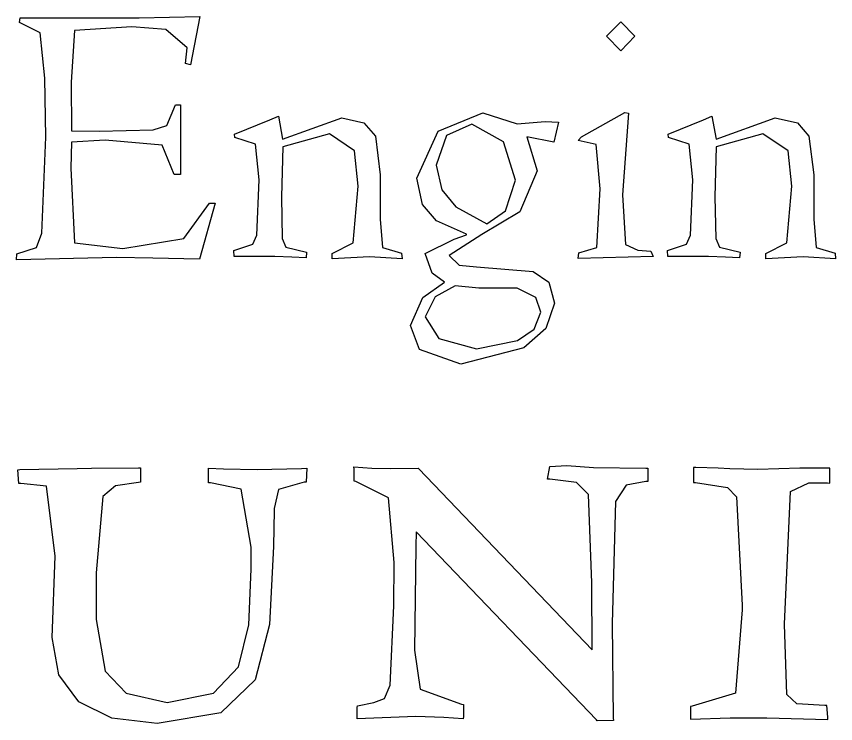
# Model space of a CAD drawing. Extents: x 0.2 to 81, y 0.5 to 18.6.
# Drawn here: x 9.63 to 19.74, y 3.65 to 12.39 of the extents above; entities that cross this region are included whole.
import ezdxf

# ---------------------------------------------------------------- set-up
doc = ezdxf.new("R2010")
doc.units = 0

msp = doc.modelspace()

# ---------------------------------------------------------------- linework, layer by layer
at = {"layer": 'Layer 1', "color": 7}
for points in [[(11.653558, 10.436236), (11.5763, 10.436236), (11.426943, 10.800897), (10.725136, 10.860362), (10.309477, 10.837344), (10.30101, 10.513494), (10.343872, 9.590629), (10.942888, 9.521837), (11.694436, 9.646819), (12.011804, 10.083547), (12.080595, 10.083547), (11.888508, 9.390075), (11.312511, 9.404362), (10.865365, 9.412829), (9.627382, 9.381343), (9.633202, 9.458602), (9.876817, 9.533446), (9.939854, 9.71366), (9.991448, 10.897404), (9.97716, 11.628182), (9.9213, 12.186684), (9.667598, 12.313188), (9.673419, 12.373248), (11.143707, 12.373248), (11.891683, 12.390446), (11.777118, 11.79143), (11.717058, 11.808628), (11.734256, 12.000715), (11.474865, 12.226801), (11.052161, 12.261594), (10.347047, 12.215821), (10.304185, 11.576589), (10.310006, 10.977573), (10.648143, 10.971752), (11.31595, 10.98895), (11.486143, 11.040543), (11.594027, 11.298512), (11.654087, 11.298512), (11.653558, 10.436236), (11.653558, 10.436236), (11.653558, 10.436236)], [(17.09021, 12.322183), (17.265099, 12.144384), (17.09021, 11.966584), (16.91241, 12.144384), (17.09021, 12.322183), (17.09021, 12.322183)], [(12.900273, 10.16107), (12.90874, 9.645133), (12.954877, 9.537977), (13.209571, 9.476064), (13.20375, 9.407273), (13.028861, 9.415739), (12.819576, 9.42156), (12.317926, 9.42156), (12.312105, 9.496172), (12.546394, 9.574952), (12.595738, 9.68826), (12.627224, 10.370355), (12.580988, 10.809959), (12.326393, 10.894758), (12.320572, 10.934975), (12.758986, 11.112775), (12.862173, 11.158547), (12.913767, 10.872004), (13.644545, 11.135793), (13.919571, 11.073988), (14.060801, 10.912221), (14.120266, 10.43068), (14.120266, 9.886168), (14.148841, 9.533743), (14.38379, 9.464952), (14.389611, 9.39616), (13.988503, 9.419179), (13.52707, 9.39616), (13.52707, 9.462041), (13.787949, 9.593804), (13.84801, 10.293096), (13.803593, 10.729758), (13.492675, 10.940796), (12.916677, 10.777548), (12.900273, 10.16107), (12.900273, 10.16107)], [(15.387883, 11.198764), (15.812009, 11.061181), (16.158878, 11.092666), (16.322125, 11.0842), (16.262065, 10.834962), (15.932395, 10.900844), (16.058601, 10.482538), (15.843263, 9.977085), (15.376506, 9.697256), (14.969577, 9.436377), (15.094592, 9.316719), (15.307714, 9.295883), (16.009487, 9.23999), (16.202728, 9.107244), (16.270532, 8.848738), (16.164641, 8.533834), (15.891913, 8.296619), (15.115627, 8.094941), (14.605775, 8.27585), (14.493592, 8.570661), (14.646885, 8.914983), (14.911898, 9.106706), (14.761714, 9.219518), (14.674038, 9.459131), (15.035194, 9.636931), (15.187064, 9.691435), (15.187064, 9.699637), (14.815557, 9.862256), (14.643359, 10.064749), (14.57085, 10.390198), (14.834408, 10.971884), (15.387883, 11.198764), (15.387883, 11.198764)], [(16.574537, 9.467597), (16.7952, 9.536389), (16.838062, 10.261346), (16.786468, 10.805858), (16.565806, 10.857452), (16.606023, 10.903225), (17.142068, 11.204056), (17.18493, 11.195589), (17.110318, 10.186734), (17.147624, 9.57052), (17.302405, 9.501729), (17.463007, 9.487441), (17.491582, 9.42156), (16.565806, 9.398541), (16.574537, 9.467597), (16.574537, 9.467597)], [(18.253846, 10.16107), (18.262577, 9.645133), (18.308714, 9.537977), (18.563408, 9.476064), (18.557587, 9.407273), (18.382698, 9.415739), (18.173413, 9.42156), (17.671763, 9.42156), (17.665942, 9.496172), (17.900231, 9.574952), (17.949575, 9.68826), (17.981061, 10.370355), (17.934825, 10.809959), (17.68023, 10.894758), (17.674409, 10.934975), (18.112823, 11.112775), (18.21601, 11.158547), (18.267604, 10.872004), (18.998382, 11.135793), (19.273408, 11.073988), (19.414638, 10.912221), (19.474103, 10.43068), (19.474103, 9.886168), (19.502678, 9.533743), (19.737627, 9.464952), (19.743448, 9.39616), (19.34234, 9.419179), (18.880907, 9.39616), (18.880907, 9.462041), (19.141786, 9.593804), (19.201847, 10.293096), (19.15743, 10.729758), (18.846512, 10.940796), (18.270514, 10.777548), (18.253846, 10.16107), (18.253846, 10.16107)], [(15.436566, 9.828753), (15.667547, 9.989322), (15.788991, 10.364798), (15.644264, 10.840519), (15.2503, 11.05827), (14.937166, 10.917479), (14.808975, 10.551065), (14.880024, 10.245955), (15.052921, 10.036219), (15.436566, 9.828753), (15.436566, 9.828753)], [(15.310624, 8.281207), (15.813861, 8.384031), (16.020236, 8.524206), (16.104373, 8.733909), (16.039848, 8.918422), (15.812009, 9.032094), (15.336289, 9.032094), (15.043925, 9.060669), (14.797896, 8.923813), (14.674302, 8.679405), (14.841949, 8.409365), (15.310624, 8.281207), (15.310624, 8.281207)], [(11.134976, 6.81383), (11.16064, 6.81383), (11.16064, 6.63603), (11.134976, 6.63312), (10.850342, 6.591138), (10.693651, 6.460182), (10.613482, 5.515521), (10.613482, 4.939524), (10.723119, 4.301879), (10.983506, 4.02706), (11.490575, 3.913471), (12.059635, 4.026692), (12.369983, 4.352712), (12.499256, 4.871067), (12.525095, 5.561294), (12.525095, 5.83355), (12.401799, 6.550041), (12.023445, 6.627299), (11.997781, 6.627299), (11.997781, 6.78208), (11.997781, 6.807745), (12.184047, 6.801924), (12.602353, 6.793457), (13.146865, 6.804834), (13.215656, 6.807745), (13.204279, 6.635766), (13.18126, 6.635766), (12.862736, 6.54551), (12.808728, 6.309006), (12.808728, 6.288897), (12.800261, 5.841752), (12.754831, 4.875764), (12.576721, 4.192375), (12.151408, 3.786252), (11.364369, 3.652063), (10.804106, 3.720247), (10.398575, 3.9225), (10.152091, 4.255374), (10.068971, 4.715422), (10.106277, 5.721367), (10.000179, 6.583907), (9.68215, 6.618303), (9.656486, 6.618303), (9.645109, 6.787372), (9.670773, 6.790282), (10.375887, 6.80457), (10.556333, 6.80748), (11.134976, 6.81383), (11.134976, 6.81383)], [(16.425313, 6.839495), (16.752073, 6.816476), (17.399772, 6.808009), (17.425436, 6.808009), (17.425436, 6.641851), (17.399772, 6.641851), (17.157282, 6.598493), (17.024329, 6.39817), (16.984112, 4.890576), (16.998399, 3.718473), (17.00131, 3.689899), (16.800756, 3.686988), (16.792289, 3.698365), (14.565559, 6.019816), (14.559738, 5.839371), (14.54545, 4.56117), (14.611464, 4.076388), (15.124358, 3.890452), (15.147377, 3.887542), (15.147377, 3.738582), (15.144466, 3.710007), (14.903696, 3.727205), (14.559738, 3.741492), (13.837426, 3.710007), (13.837426, 3.8505), (13.840337, 3.870609), (14.040891, 3.913471), (14.174505, 3.961526), (14.241445, 4.125667), (14.287482, 5.105682), (14.293303, 5.641727), (14.222031, 6.442091), (13.817583, 6.644761), (13.797474, 6.647672), (13.800385, 6.796632), (13.794564, 6.825207), (14.015226, 6.808009), (14.24462, 6.802188), (14.588577, 6.808009), (14.597044, 6.799543), (16.737785, 4.564081), (16.731964, 5.392226), (16.690722, 6.482043), (16.54366, 6.631962), (16.213117, 6.673336), (16.184542, 6.673336), (16.216027, 6.828117), (16.425313, 6.839495), (16.425313, 6.839495)], [(17.987411, 6.787901), (17.987411, 6.63312), (18.013075, 6.63312), (18.407469, 6.568694), (18.520281, 6.452674), (18.589072, 5.114413), (18.589072, 5.059909), (18.505993, 4.0283), (17.972859, 3.867698), (17.94984, 3.864788), (17.94984, 3.707096), (18.442758, 3.724294), (18.89546, 3.724294), (19.649256, 3.701276), (19.646346, 3.729851), (19.634969, 3.8759), (19.61195, 3.8759), (19.265909, 3.894917), (19.13914, 4.010573), (19.110566, 4.881845), (19.185178, 6.518291), (19.412256, 6.626472), (19.6437, 6.627299), (19.672275, 6.624389), (19.672275, 6.807745), (19.302653, 6.807745), (18.78116, 6.793457), (18.437202, 6.801924), (18.291152, 6.807745), (18.018896, 6.816211), (17.990321, 6.816211), (17.990321, 6.787636), (17.987411, 6.787636), (17.987411, 6.787901)]]:
    msp.add_lwpolyline(points, dxfattribs=at)

doc.saveas('drawing.dxf')
